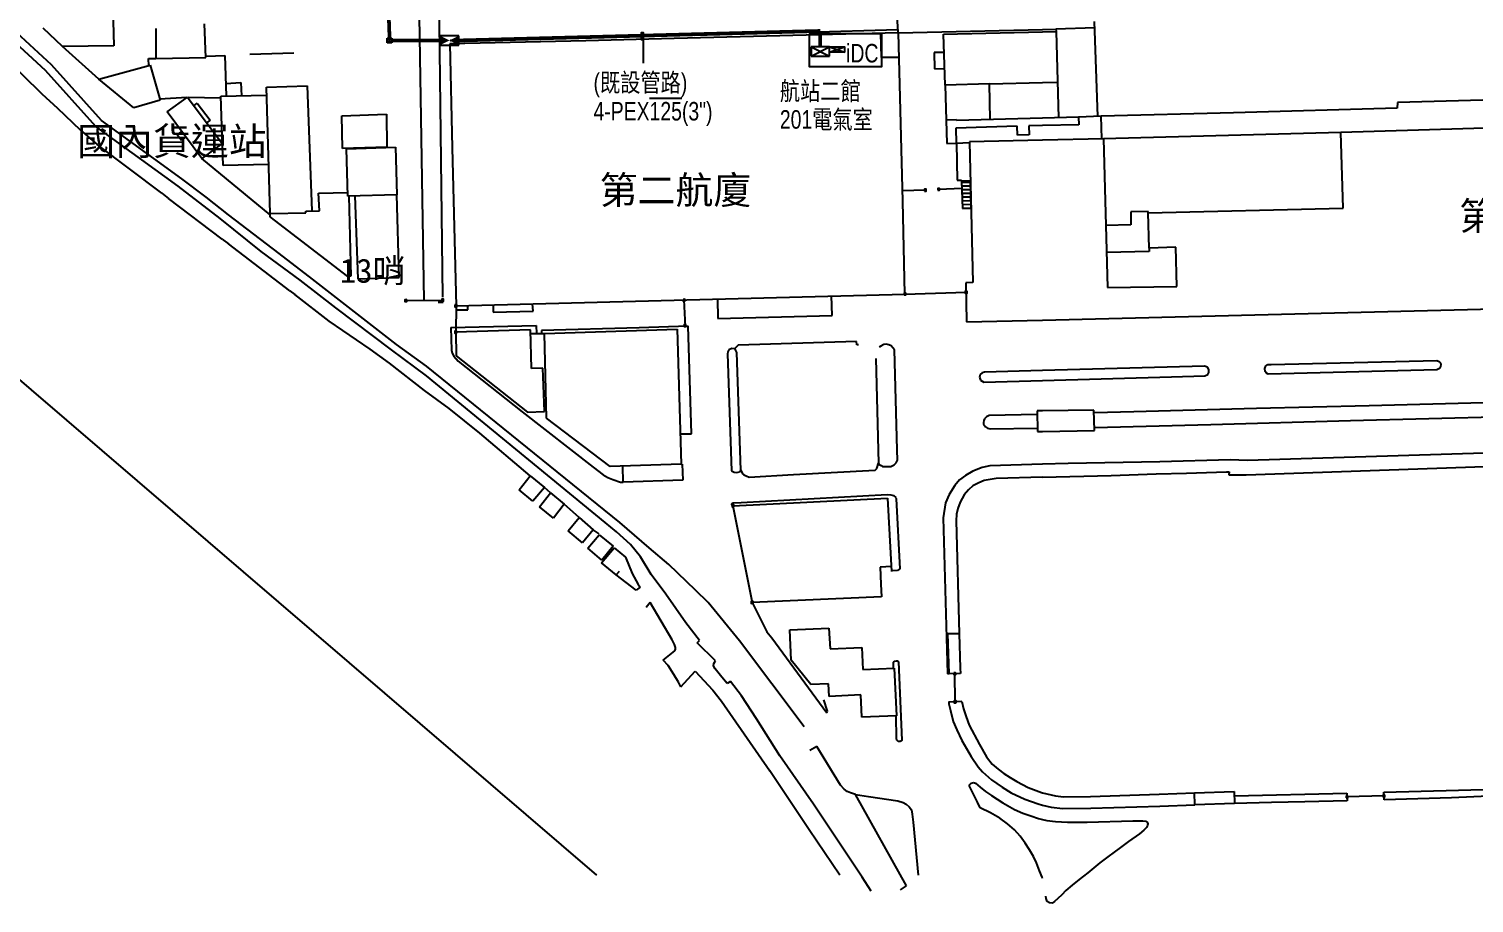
# Model space of a CAD drawing. Extents: x 71210 to 87171, y -11349 to 219.
# Drawn here: x 75820 to 79719, y -9745 to -7386 of the extents above; entities that cross this region are included whole.
import ezdxf

# ---------------------------------------------------------------- set-up
doc = ezdxf.new("R2010")
doc.units = 0
doc.linetypes.add('DASHED', pattern=[0.75, 0.5, -0.25])
doc.linetypes.add('HIDDEN', pattern=[9.525, 6.35, -3.175])
for name, color, linetype in [('建築', 7, 'Continuous'), ('文字', 6, 'Continuous'), ('既設手孔', 3, 'DASHED'), ('既設管線', 1, 'HIDDEN'), ('電氣設備', 161, 'Continuous')]:
    doc.layers.add(name, color=color, linetype=linetype)
doc.styles.add('AE', font='romans.shx', dxfattribs={"bigfont": 'chineset.shx'})
doc.styles.add('新細明體', font='')
doc.styles.add('細明體', font='')
doc.styles.get('新細明體').set_extended_font_data('新細明體')
doc.styles.get('細明體').set_extended_font_data('細明體')

# ---------------------------------------------------------------- blocks, each defined once
blk = doc.blocks.new('GN03D2D')
at = {"color": 0, "linetype": 'ByBlock'}
for p, q in [((-300, 300), (-300, 0)), ((-300, 0), (300, 300)), ((-300, 300), (300, 0)), ((300, 300), (-300, 300)), ((-300, 0), (300, 0)), ((300, 0), (300, 300))]:
    blk.add_line(p, q, dxfattribs=at)
blk.add_point((0, 150), dxfattribs=at)
at = {"color": 0, "linetype": 'ByBlock', "style": 'AE', "flags": 1}
blk.add_attdef('KENCAD', (0, 150), '', height=1, dxfattribs=at)
blk = doc.blocks.new('GN04D2D')
at = {"color": 0, "linetype": 'ByBlock'}
for p, q in [((-300, 300), (-300, 0)), ((300, 300), (-300, 300)), ((-300, 0), (300, 0)), ((300, 0), (300, 300))]:
    blk.add_line(p, q, dxfattribs=at)
blk.add_point((41, 151), dxfattribs=at)
for points in [[(-300, 0), (-300, 300), (0, 150)], [(300, 0), (300, 300), (0, 150)]]:
    blk.add_solid(points, dxfattribs=at)
at = {"color": 0, "linetype": 'ByBlock', "style": 'AE', "flags": 1}
blk.add_attdef('KENCAD', (0, 0), '', height=1, dxfattribs=at)

msp = doc.modelspace()

# ---------------------------------------------------------------- linework, layer by layer
at = {"color": 7, "linetype": 'Continuous'}
for points, elevation in [([(78236, -7824.2), (78241, -7824.2), (78241, -7819.3), (78236, -7819.3), (78236, -7824.2)], 74.2), ([(78272.2, -7822), (78277.2, -7822), (78277.2, -7817), (78272.2, -7817), (78272.2, -7822)], 74.6), ([(78181.3, -8104.5), (78186.3, -8104.5), (78186.4, -8099.6), (78181.4, -8099.5), (78181.3, -8104.5)], 72.9), ([(78351.3, -8094.4), (78346.3, -8094.5), (78346.3, -8099.5), (78351.3, -8099.4), (78351.3, -8094.4)], 171), ([(76839.3, -8117.1), (76834.3, -8117.4), (76834.6, -8122.4), (76839.6, -8122.1), (76839.3, -8117.1)], 49.5), ([(76933.9, -8121.1), (76938.9, -8121), (76938.8, -8116), (76933.8, -8116.1), (76933.9, -8121.1)], 51.7), ([(76969.5, -8131.1), (76969.6, -8136.1), (76974.5, -8136.1), (76974.5, -8131.1), (76969.5, -8131.1)], 44.2), ([(77584.9, -8116.4), (77585.1, -8121.4), (77590.1, -8121.2), (77589.9, -8116.2), (77584.9, -8116.4)], 52.8), ([(77592.8, -8184.4), (77587.8, -8184.5), (77588, -8189.5), (77593, -8189.3), (77592.8, -8184.4)], 54), ([(76974.2, -8207.4), (76974.1, -8202.4), (76969.1, -8202.5), (76969.2, -8207.5), (76974.2, -8207.4)], -12.7), ([(77716.9, -8670.7), (77717.1, -8675.7), (77722.1, -8675.5), (77721.9, -8670.5), (77716.9, -8670.7)], 70.4), ([(77774.1, -8936.3), (77773.8, -8931.3), (77768.8, -8931.6), (77769.1, -8936.6), (77774.1, -8936.3)], -12.7), ([(78315.5, -9123.8), (78315.6, -9128.8), (78320.6, -9128.8), (78320.5, -9123.8), (78315.5, -9123.8)], -12.7), ([(78321.9, -9204.8), (78321.8, -9199.8), (78316.8, -9199.9), (78316.9, -9204.9), (78321.9, -9204.8)], -12.7), ([(79374, -9461.6), (79379, -9461.5), (79378.8, -9456.5), (79373.8, -9456.6), (79374, -9461.6)], -12.7), ([(79478.8, -9453.5), (79473.8, -9453.7), (79473.9, -9458.7), (79478.9, -9458.5), (79478.8, -9453.5)], -12.7)]:
    msp.add_lwpolyline(points, dxfattribs=dict(at, elevation=elevation))
at = {"layer": '建築', "ltscale": 1000}
for p, q in [((76886.6, -8119.1, 49.5), (76871.7, -7243.7, 17.8)), ((76936.5, -8110.6, 51.7), (76926.3, -7223.1, -12.7)), ((76045.2, -7289.6, 86), (76048.9, -7432.2, 86)), ((78164.5, -7387.8, 92.3), (78161.9, -7298.1, 92.3)), ((77352.4, -9669.7, 17.1), (74627.6, -7331.6, 17.1)), ((78703.7, -7622.5, 132.2), (78695.4, -7366.4, 132.2)), ((75880.8, -7483.2, 53.3), (75787.2, -7397.5, 53.3)), ((75910.8, -7433.6, 86), (75858.8, -7384.5, 86)), ((76162.1, -7385.3, 90.5), (76162.5, -7466.1, 90.5)), ((76297.6, -7463.8, 90.5), (76293.9, -7372.7, 90.5)), ((78166, -7397.2, 190.6), (77560.8, -7412.6, 190.6)), ((77616.4, -7403.1, 69.7), (77918.7, -7395.3, 69.7)), ((77918.7, -7395.3, 69.7), (78164.5, -7387.8, 69.7)), ((78120.1, -7464, 181.2), (78118.4, -7398.4, 181.2)), ((78164.5, -7387.8, 69.7), (78164.6, -7397.2, 69.7)), ((78166, -7397.2, 87.5), (78554.6, -7387.7, 87.5)), ((78178.2, -7851.3, 190.6), (78166, -7397.2, 190.6)), ((78287.5, -7400.5, 92.4), (78554.6, -7394.4, 92.4)), ((78291.8, -7538.5, 108), (78287.5, -7400.5, 108)), ((78554.6, -7387.7, 87.5), (78590.9, -7386.8, 87.5)), ((78554.6, -7394.4, 92.4), (78591.4, -7393.6, 92.4)), ((78695.9, -7383.7, 92.6), (78590.9, -7386.8, 92.6)), ((78590.9, -7386.8, 92.6), (78591.4, -7393.6, 92.6)), ((78591.4, -7393.6, 92.4), (78597.8, -7626.1, 92.4)), ((75865.1, -7498.7, 23), (75773, -7414.4, 23)), ((75865.1, -7498.7, 23), (75773, -7414.4, 23)), ((76048.9, -7432.2, 86), (75910.8, -7433.6, 86)), ((76009, -7521.7, 66.3), (75910.8, -7433.6, 66.3)), ((77322.6, -7418.5, 190.6), (76955.6, -7427, 190.6)), ((76955.6, -7427, 190.6), (76962.3, -7707.6, 190.6)), ((77560.8, -7412.6, 190.6), (77322.6, -7418.5, 190.6)), ((75750.9, -7459.3, 30.9), (75855.3, -7561.4, 30.9)), ((75750.9, -7459.3, 30.9), (75855.3, -7561.4, 30.9)), ((76015.6, -7633.2, 53.3), (75880.8, -7483.2, 53.3)), ((76009, -7521.7, 89), (76147.5, -7484.6, 89)), ((76143.2, -7485.8, 75.2), (76142.5, -7466.1, 75.2)), ((76142.5, -7466.1, 75.2), (76162.5, -7466.1, 75.2)), ((76147.5, -7484.6, 89), (76173.9, -7578.5, 89)), ((76162.5, -7466.1, 90.5), (76297.6, -7463.8, 90.5)), ((76298, -7460.1, 70.9), (76348.4, -7458, 70.9)), ((76348.4, -7458, 70.9), (76352.5, -7567.9, 70.9)), ((76534.8, -7452.3, 56.7), (76416.1, -7455.8, 56.7)), ((78167.8, -7463.4, 181.2), (78120.1, -7464, 181.2)), ((78289.1, -7449.8, 65.6), (78262.6, -7450, 65.6)), ((78262.6, -7450, 65.6), (78263, -7494.4, 65.6)), ((76000.8, -7649.7, 23), (75865.1, -7498.7, 23)), ((76000.8, -7649.7, 23), (75865.1, -7498.7, 23)), ((76103.3, -7599.7, 89), (76009, -7521.7, 89)), ((78263, -7494.4, 65.6), (78290.4, -7493.3, 65.6)), ((75855.3, -7561.4, 30.9), (75897, -7600.5, 30.9)), ((75855.3, -7561.4, 30.9), (75897, -7600.5, 30.9)), ((76351.2, -7534.1, 60.6), (76391.6, -7531.4, 60.6)), ((76391.6, -7531.4, 60.6), (76393.6, -7566.9, 60.6)), ((76460.8, -7543.9, 106.5), (76571.2, -7540.5, 106.5)), ((76470.6, -7884.3, 106.5), (76460.8, -7543.9, 106.5)), ((76571.2, -7540.5, 106.5), (76583.3, -7877.7, 106.5)), ((78411.6, -7534.4, 108), (78291.8, -7538.5, 108)), ((78291.8, -7538.5, 108), (78294.8, -7632.5, 108)), ((78411.6, -7534.4, 108), (78554.6, -7531.4, 108)), ((78413.2, -7631.1, 108), (78411.6, -7534.4, 108)), ((78554.6, -7531.4, 108), (78595.1, -7530.5, 108)), ((75897, -7600.5, 30.9), (75958.2, -7658.6, 30.9)), ((75897, -7600.5, 30.9), (75958.2, -7658.6, 30.9)), ((76173.9, -7578.5, 89), (76103.3, -7599.7, 89)), ((76246.4, -7572, 70.9), (76173.3, -7576.2, 70.9)), ((76193, -7610.6, 114.2), (76247.8, -7571, 114.2)), ((76247.8, -7571, 114.2), (76341.3, -7696.1, 114.2)), ((76249.8, -7571.8, 70.9), (76248.4, -7571.9, 70.9)), ((76337.7, -7573.7, 70.9), (76249.8, -7571.8, 70.9)), ((76264.9, -7593.8, 82), (76274.1, -7586.9, 82)), ((76274.1, -7586.9, 82), (76309.3, -7633, 82)), ((76337.5, -7568.3, 78.2), (76461.3, -7565.3, 78.2)), ((76344.5, -7755.3, 78.2), (76337.5, -7568.3, 78.2)), ((79512.2, -7600.4, 150.5), (79070, -7613.3, 150.5)), ((79512.8, -7584.9, 150.5), (79512.2, -7600.4, 150.5)), ((80041.5, -7570.7, 150.5), (79512.8, -7584.9, 150.5)), ((76232.4, -7791, 53.3), (76015.6, -7633.2, 53.3)), ((76286.6, -7736.3, 114.2), (76193, -7610.6, 114.2)), ((76309.3, -7633, 82), (76299.3, -7639.9, 82)), ((76663.9, -7620.9, 111.2), (76784.4, -7616.8, 111.2)), ((76665.8, -7708.9, 111.2), (76663.9, -7620.9, 111.2)), ((76784.4, -7616.8, 111.2), (76785.8, -7705.6, 111.2)), ((78322.9, -7631.7, 201.4), (78294.8, -7632.5, 201.4)), ((78294.8, -7632.5, 201.4), (78297, -7696.1, 201.4)), ((78323.1, -7633.6, 201.4), (78322.9, -7631.7, 201.4)), ((78554.6, -7627.2, 201.4), (78323.1, -7633.6, 201.4)), ((78652.2, -7624.6, 201.4), (78554.6, -7627.2, 201.4)), ((78713.5, -7622.1, 201.4), (78652.2, -7624.6, 201.4)), ((78652.2, -7624.6, 201.4), (78652.9, -7645.3, 201.4)), ((79070, -7613.3, 150.5), (78713.5, -7622.1, 150.5)), ((78715.2, -7683.4, 201.4), (78713.5, -7622.1, 201.4)), ((75958.2, -7658.6, 30.9), (76004.1, -7698.7, 30.9)), ((75958.2, -7658.6, 30.9), (76004.1, -7698.7, 30.9)), ((76222.5, -7811.1, 23), (76000.8, -7649.7, 23)), ((76222.5, -7811.1, 23), (76000.8, -7649.7, 23)), ((76232, -7663, 80.4), (76220.4, -7671.7, 80.4)), ((76220.4, -7671.7, 80.4), (76231.3, -7687.1, 80.4)), ((76231.3, -7687.1, 80.4), (76243.3, -7678.2, 80.4)), ((78486.9, -7649.1, 201.4), (78320.6, -7654.6, 201.4)), ((78320.6, -7654.6, 201.4), (78321.8, -7694.6, 201.4)), ((78487.8, -7673.3, 201.4), (78486.9, -7649.1, 201.4)), ((78518.6, -7672.3, 201.4), (78487.8, -7673.3, 201.4)), ((78554.6, -7647.5, 201.4), (78517.7, -7648.4, 201.4)), ((78517.7, -7648.4, 201.4), (78518.6, -7672.3, 201.4)), ((78652.9, -7645.3, 201.4), (78554.6, -7647.5, 201.4)), ((79359.5, -7666.4, 201.4), (78719.2, -7683.3, 201.4)), ((80035.5, -7645.7, 173.3), (79359.5, -7666.4, 173.3)), ((79365.9, -7870.6, 201.4), (79359.5, -7666.4, 201.4)), ((76178.3, -7829.7, 21.4), (76004.1, -7698.7, 21.4)), ((76341.3, -7696.1, 114.2), (76286.6, -7736.3, 114.2)), ((76785.8, -7705.6, 111.2), (76665.8, -7708.9, 111.2)), ((76677.1, -7710.1, 175.5), (76809.4, -7705.5, 175.5)), ((76680.9, -7837.8, 175.5), (76677.1, -7710.1, 175.5)), ((76809.4, -7705.5, 175.5), (76813.1, -7833.9, 175.5)), ((76962.3, -7707.6, 190.6), (76972.5, -8133.4, 190.6)), ((78297, -7696.1, 201.4), (78321.8, -7694.6, 201.4)), ((78321.8, -7694.6, 201.4), (78357.9, -7693.4, 201.4)), ((78322.6, -7694.6, 88.7), (78324.5, -7795, 88.7)), ((78554.6, -7687.1, 201.4), (78357.9, -7691.6, 201.4)), ((78357.9, -7691.6, 201.4), (78367, -8071.1, 201.4)), ((78719.2, -7683.3, 201.4), (78554.6, -7687.1, 201.4)), ((78719.2, -7683.3, 201.4), (78730, -8084.7, 201.4)), ((76470.7, -7887.9, 60.8), (76286.6, -7736.3, 60.8)), ((76466.8, -7752.1, 78.2), (76344.5, -7755.3, 78.2)), ((76298.1, -7840.9, 53.3), (76232.4, -7791, 53.3)), ((78324.5, -7795, 88.7), (78336.6, -7794.7, 88.7)), ((78336.6, -7794.7, 88.7), (78338.6, -7870.8, 88.7)), ((78360.4, -7796.3, 82.7), (78336.7, -7797, 82.7)), ((78336.7, -7797, 82.7), (78338.6, -7870.8, 82.7)), ((78362.2, -7870.4, 82.7), (78360.4, -7796.3, 82.7)), ((76178.3, -7829.7, 21.4), (76196.8, -7843.9, 21.4)), ((76336.3, -7897.9, 23), (76222.5, -7811.1, 23)), ((76336.3, -7897.9, 23), (76222.5, -7811.1, 23)), ((76601.6, -7829.6, 130.1), (76680.6, -7827.8, 130.1)), ((76604.2, -7877.4, 130.1), (76601.6, -7829.6, 130.1)), ((76813.1, -7833.9, 175.5), (76680.9, -7837.8, 175.5)), ((76699.6, -7837.3, 115.1), (76707.8, -8060.5, 115.1)), ((76819.3, -8057.2, 115.1), (76813.1, -7833.9, 115.1)), ((78238.5, -7821.7, 74.2), (78177.4, -7823.7, 74.2)), ((78337.2, -7817.1, 74.6), (78274.7, -7819.5, 74.6)), ((78336.8, -7800, -12.7), (78360.5, -7799.6, -12.7)), ((78337, -7810, -12.7), (78360.7, -7809.6, -12.7)), ((78337.3, -7820, -12.7), (78360.9, -7819.6, -12.7)), ((78337.5, -7830, -12.7), (78361.2, -7829.6, -12.7)), ((76341.8, -7953.5, 21), (76196.8, -7843.9, 21)), ((76358.8, -7888.2, 53.3), (76298.1, -7840.9, 53.3)), ((76683, -7837.7, 130.1), (76688.8, -8053.3, 130.1)), ((78183.8, -8102, 190.6), (78178.2, -7851.3, 190.6)), ((78337.8, -7840, -12.7), (78361.4, -7839.6, -12.7)), ((78338.1, -7850, -12.7), (78361.7, -7849.6, -12.7)), ((78338.3, -7860, -12.7), (78361.9, -7859.6, -12.7)), ((78338.6, -7870, -12.7), (78362.1, -7869.6, -12.7)), ((78338.6, -7870.8, 82.7), (78362.2, -7870.4, 82.7)), ((78338.6, -7870.8, 88.7), (78362.2, -7870.4, 88.7)), ((78840.3, -7882.5, 201.4), (79365.9, -7870.6, 201.4)), ((76446.6, -7986.8, 23), (76336.3, -7897.9, 23)), ((76446.6, -7986.8, 23), (76336.3, -7897.9, 23)), ((76495.2, -7992.6, 53.3), (76358.8, -7888.2, 53.3)), ((76470.6, -7884.3, 130.1), (76567.4, -7882.6, 130.1)), ((76470.8, -7893.6, 130.1), (76470.6, -7884.3, 130.1)), ((76680.6, -8055, 130.1), (76470.8, -7893.6, 130.1)), ((76567.4, -7882.6, 130.1), (76567.6, -7877.9, 130.1)), ((76567.6, -7877.9, 130.1), (76604.2, -7877.4, 130.1)), ((78793.2, -7915.5, 221.7), (78725.5, -7916.8, 221.7)), ((78840.2, -7879.1, 221.7), (78792.8, -7880.1, 221.7)), ((78792.8, -7880.1, 221.7), (78793.2, -7915.5, 221.7)), ((78840.3, -7882.5, 221.7), (78840.2, -7879.1, 221.7)), ((78842.2, -7978, 201.4), (78840.3, -7882.5, 201.4)), ((76341.8, -7953.5, 21), (76358.9, -7966.2, 21)), ((76524.3, -8093.1, 21), (76358.9, -7966.2, 21)), ((76524.3, -8093.1, 21), (76358.9, -7966.2, 21)), ((76552, -8064.1, 23), (76446.6, -7986.8, 23)), ((76552, -8064.1, 23), (76446.6, -7986.8, 23)), ((76585.5, -8062, 53.3), (76495.2, -7992.6, 53.3)), ((78842.5, -7987.3, 224), (78727.5, -7990.2, 224)), ((78914.4, -7975, 201.4), (78842.2, -7978, 201.4)), ((78842.2, -7978, 224), (78842.5, -7987.3, 224)), ((78917.6, -8081.6, 201.4), (78914.4, -7975, 201.4)), ((76647.8, -8139.5, 23), (76552, -8064.1, 23)), ((76647.8, -8139.5, 23), (76552, -8064.1, 23)), ((76811.7, -8238.5, 53.3), (76585.5, -8062, 53.3)), ((76688.8, -8053.3, 130.1), (76680.6, -8055, 130.1)), ((76707.8, -8060.5, 115.1), (76819.3, -8057.2, 115.1)), ((78367, -8071.1, 201.4), (78348.3, -8071.5, 201.4)), ((78348.3, -8071.5, 201.4), (78350.2, -8177.3, 201.4)), ((76524.3, -8093.1, 21), (76537.8, -8103.3, 21)), ((76630.3, -8174.8, 21), (76537.8, -8103.3, 21)), ((76972.5, -8133.4, 190.6), (78183.8, -8102, 190.6)), ((77987.3, -8159.4, 102.3), (77985.8, -8107.1, 102.3)), ((78183.8, -8102, 190.6), (78348.8, -8097, 190.6)), ((78730, -8084.7, 201.4), (78917.6, -8081.6, 201.4)), ((76798.2, -8252.3, 23), (76647.8, -8139.5, 23)), ((76798.2, -8252.3, 23), (76647.8, -8139.5, 23)), ((76835.8, -8119.7, 49.5), (76937.4, -8118.5, 49.5)), ((76937.6, -8124.4, 61.8), (76924.1, -8124.8, 61.8)), ((76972.5, -8133.4, 190.6), (76971.7, -8204.9, 190.6)), ((76972.5, -8133.4, 79.2), (76972.8, -8144.7, 79.2)), ((76972.8, -8144.7, 79.2), (77004, -8144.1, 79.2)), ((77004, -8144.1, 79.2), (77003.9, -8132.6, 79.2)), ((77072.4, -8130.8, 98.6), (77072.5, -8150.8, 98.6)), ((77072.5, -8150.8, 98.6), (77180.3, -8148.3, 98.6)), ((77180.3, -8148.3, 98.6), (77179.2, -8128, 98.6)), ((77587.5, -8117.5, 52.8), (77590.5, -8189.1, 52.8)), ((77677.8, -8115.1, 102.3), (77678.8, -8167.6, 102.3)), ((78554.6, -8172.2, 201.4), (80012.7, -8136, 201.4)), ((76741, -8251.1, 18.2), (76630.3, -8174.8, 18.2)), ((76741, -8251.1, 18.2), (76630.3, -8174.8, 18.2)), ((76958.2, -8192.3, 35.9), (77189.1, -8187, 35.9)), ((77189.1, -8187, 35.9), (77189.4, -8208.4, 35.9)), ((77678.8, -8167.6, 102.3), (77987.3, -8159.4, 102.3)), ((78350.2, -8177.3, 201.4), (78554.6, -8172.2, 201.4)), ((76958.2, -8192.3, 35.9), (76960.4, -8253.8, 35.9)), ((77173.4, -8198.7, 167.8), (76971.7, -8204.9, 167.8)), ((76971.7, -8204.9, 167.8), (76973.1, -8268.6, 167.8)), ((77176.3, -8302.8, 167.8), (77173.4, -8198.7, 167.8)), ((77173.7, -8208.7, 90.7), (77211.1, -8208, 90.7)), ((77466.6, -8192.8, 91.3), (77203.4, -8200.3, 91.3)), ((77203.4, -8200.3, 91.3), (77203.4, -8208.1, 91.3)), ((77211.1, -8208, 141.2), (77568.9, -8196.9, 141.2)), ((77216.6, -8436.5, 141.2), (77211.1, -8208, 141.2)), ((77598.5, -8188.9, 91.3), (77466.6, -8192.8, 91.3)), ((77568.9, -8196.9, 141.2), (77579.7, -8561.4, 141.2)), ((77607.8, -8479.2, 91.3), (77598.5, -8188.9, 91.3)), ((76792.5, -8288.8, 18.2), (76741, -8251.1, 18.2)), ((76792.5, -8288.8, 18.2), (76741, -8251.1, 18.2)), ((76892.7, -8322.7, 23), (76798.2, -8252.3, 23)), ((76892.7, -8322.7, 23), (76798.2, -8252.3, 23)), ((76892.6, -8297, 53.3), (76811.7, -8238.5, 53.3)), ((76960.4, -8253.8, 35.9), (76961.7, -8261.4, 35.9)), ((76961.7, -8261.4, 35.9), (76966.3, -8269.6, 35.9)), ((77705.8, -8257.7, 40.1), (77705.2, -8262.9, 40.1)), ((77705.2, -8262.9, 40.1), (77716.1, -8578.7, 40.1)), ((77708.9, -8252.8, 40.1), (77705.8, -8257.7, 40.1)), ((77716.9, -8248.6, 40.1), (77708.9, -8252.8, 40.1)), ((77723.8, -8250.2, 40.1), (77716.9, -8248.6, 40.1)), ((77733.3, -8239.6, 40.1), (77723.8, -8250.2, 40.1)), ((77727.7, -8254.2, 40), (77723.8, -8250.2, 40)), ((77729.8, -8259.7, 40), (77727.7, -8254.2, 40)), ((77741, -8577, 40), (77729.8, -8259.7, 40)), ((78053.3, -8230.4, 40.1), (77733.3, -8239.6, 40.1)), ((78053.7, -8239.1, 40.1), (78053.3, -8230.4, 40.1)), ((78058.7, -8239.3, 40.1), (78053.7, -8239.1, 40.1)), ((78118.6, -8242.2, 40.1), (78113.8, -8245.2, 40.1)), ((78126.8, -8238.2, 40.1), (78118.6, -8242.2, 40.1)), ((78133.2, -8237.6, 40.1), (78126.8, -8238.2, 40.1)), ((78140.5, -8238.7, 40.1), (78133.2, -8237.6, 40.1)), ((78146.4, -8241.9, 40.1), (78140.5, -8238.7, 40.1)), ((78151.2, -8247, 40.1), (78146.4, -8241.9, 40.1)), ((78155.3, -8252.5, 40.1), (78151.2, -8247, 40.1)), ((78162.9, -8522, 40.1), (78155.3, -8252.5, 40.1)), ((76887.2, -8361.8, 18.2), (76792.5, -8288.8, 18.2)), ((76887.2, -8361.8, 18.2), (76792.5, -8288.8, 18.2)), ((77414.1, -8718.4, 51), (76892.6, -8297, 51)), ((76966.3, -8269.6, 35.9), (76977.9, -8283, 35.9)), ((76973.1, -8268.6, 167.8), (77165.6, -8420.6, 167.8)), ((76977.9, -8283, 35.9), (77151.1, -8419.5, 35.9)), ((77206.7, -8302.3, 167.8), (77176.3, -8302.8, 167.8)), ((77211.1, -8418.7, 167.8), (77206.7, -8302.3, 167.8)), ((78105.4, -8275.7, 41.5), (78112.5, -8558.6, 41.5)), ((78991.9, -8296.7, 40.9), (78554.6, -8308.2, 40.9)), ((79000.2, -8299.5, 40.9), (78991.9, -8296.7, 40.9)), ((79003.5, -8305.9, 40.9), (79000.2, -8299.5, 40.9)), ((79154.5, -8302.9, 43.7), (79157.4, -8296, 43.7)), ((79155.4, -8310.6, 43.7), (79154.5, -8302.9, 43.7)), ((79157.4, -8296, 43.7), (79162.4, -8292.2, 43.7)), ((79162.4, -8292.2, 43.7), (79172.1, -8291.8, 43.7)), ((79172.1, -8291.8, 43.7), (79618.8, -8281, 43.7)), ((79618.8, -8281, 43.7), (79625.4, -8283.9, 43.7)), ((79626.3, -8302.5, 43.7), (79619, -8306.8, 43.7)), ((79625.4, -8283.9, 43.7), (79628.7, -8287.4, 43.7)), ((79629, -8297.8, 43.7), (79626.3, -8302.5, 43.7)), ((79628.7, -8287.4, 43.7), (79629.8, -8292.2, 43.7)), ((79629.8, -8292.2, 43.7), (79629, -8297.8, 43.7)), ((77374.4, -8718.4, 23), (76892.7, -8322.7, 23)), ((77374.4, -8718.4, 23), (76892.7, -8322.7, 23)), ((78387, -8319, 40.9), (78385, -8326.4, 40.9)), ((78385, -8326.4, 40.9), (78387.6, -8334.2, 40.9)), ((78391.9, -8314.5, 40.9), (78387, -8319, 40.9)), ((78387.6, -8334.2, 40.9), (78396.6, -8339.4, 40.9)), ((78398.7, -8312.3, 40.9), (78391.9, -8314.5, 40.9)), ((78396.6, -8339.4, 40.9), (78554.6, -8334.9, 40.9)), ((78554.6, -8308.2, 40.9), (78398.7, -8312.3, 40.9)), ((78554.6, -8334.9, 40.9), (78902.9, -8325, 40.9)), ((78902.9, -8325, 40.9), (78992.7, -8322.8, 40.9)), ((78992.7, -8322.8, 40.9), (79000.9, -8318.8, 40.9)), ((79000.9, -8318.8, 40.9), (79003.4, -8313.4, 40.9)), ((79003.4, -8313.4, 40.9), (79003.5, -8305.9, 40.9)), ((79159.1, -8315.6, 43.7), (79155.4, -8310.6, 43.7)), ((79163.5, -8317.8, 43.7), (79159.1, -8315.6, 43.7)), ((79619, -8306.8, 43.7), (79163.5, -8317.8, 43.7)), ((76953.6, -8411.1, 18.2), (76887.2, -8361.8, 18.2)), ((76953.6, -8411.1, 18.2), (76887.2, -8361.8, 18.2)), ((77036.6, -8477.6, 18.2), (76953.6, -8411.1, 18.2)), ((77036.6, -8477.6, 18.2), (76953.6, -8411.1, 18.2)), ((77151.1, -8419.5, 35.9), (77342.8, -8569.5, 35.9)), ((77165.6, -8420.6, 167.8), (77211.1, -8418.7, 167.8)), ((78554.6, -8417.2, 77.2), (78540.2, -8417.5, 77.2)), ((78540.2, -8417.5, 77.2), (78540.9, -8473.2, 77.2)), ((78693.7, -8414.9, 77.2), (78554.6, -8417.2, 77.2)), ((78694.9, -8470, 77.2), (78693.7, -8414.9, 77.2)), ((78801.1, -8419.5, 40.8), (78693.9, -8422.7, 40.8)), ((79132.1, -8410.9, 40.8), (78801.1, -8419.5, 40.8)), ((79436.2, -8403.9, 40.8), (79132.1, -8410.9, 40.8)), ((79744.4, -8395.9, 40.8), (79436.2, -8403.9, 40.8)), ((77388.4, -8567.1, 141.2), (77216.6, -8436.5, 141.2)), ((78396.3, -8443.5, 41.9), (78395.7, -8448.9, 41.9)), ((78395.7, -8448.9, 41.9), (78395.8, -8453.3, 41.9)), ((78395.8, -8453.3, 41.9), (78401.4, -8460.6, 41.9)), ((78398.6, -8438.5, 41.9), (78396.3, -8443.5, 41.9)), ((78404.1, -8433.4, 41.9), (78398.6, -8438.5, 41.9)), ((78401.4, -8460.6, 41.9), (78406.5, -8464.2, 41.9)), ((78410.8, -8429.8, 41.9), (78404.1, -8433.4, 41.9)), ((78540.3, -8426.6, 41.9), (78410.8, -8429.8, 41.9)), ((78694.8, -8462.5, 42.6), (79008.9, -8453.6, 42.6)), ((79008.9, -8453.6, 42.6), (79386, -8443.3, 42.6)), ((79386, -8443.3, 42.6), (80102, -8425, 42.6)), ((77172.8, -8592.8, 18.2), (77036.6, -8477.6, 18.2)), ((77172.8, -8592.8, 18.2), (77036.6, -8477.6, 18.2)), ((77577.3, -8479.5, 91.3), (77607.8, -8479.2, 91.3)), ((78406.5, -8464.2, 41.9), (78413.9, -8465.6, 41.9)), ((78413.9, -8465.6, 41.9), (78540.7, -8464, 41.9)), ((78540.9, -8473.2, 77.2), (78554.6, -8472.9, 77.2)), ((78554.6, -8472.9, 77.2), (78694.9, -8470, 77.2)), ((78163.4, -8550.4, 40.1), (78162.9, -8522, 40.1)), ((79746.5, -8531.7, 41.6), (79107.6, -8551, 41.6)), ((77342.8, -8569.5, 35.9), (77369.5, -8589.5, 35.9)), ((77579.7, -8561.4, 141.2), (77388.4, -8567.1, 141.2)), ((77423.7, -8609.8, 94.7), (77422.6, -8566.1, 94.7)), ((77579.7, -8561.4, 94.7), (77582.3, -8561.2, 94.7)), ((77582.3, -8561.2, 94.7), (77584.1, -8604.3, 94.7)), ((77737.7, -8581.6, 40.1), (77741, -8577, 40.1)), ((77741, -8577, 40.1), (77745.1, -8587, 40.1)), ((77883.2, -8589.1, 40.1), (78103.1, -8577.4, 40.1)), ((78103.1, -8577.4, 40.1), (78107.6, -8573, 40.1)), ((78107.6, -8573, 40.1), (78112.5, -8558.6, 40.1)), ((78112.5, -8558.6, 40.1), (78114.1, -8561.9, 40.1)), ((78114.1, -8561.9, 40.1), (78119.1, -8564.7, 40.1)), ((78119.1, -8564.7, 40.1), (78123.4, -8567.4, 40.1)), ((78123.4, -8567.4, 40.1), (78146, -8567, 40.1)), ((78146, -8567, 40.1), (78154.4, -8562.5, 40.1)), ((78154.4, -8562.5, 40.1), (78160.1, -8557.3, 40.1)), ((78160.1, -8557.3, 40.1), (78163.4, -8550.4, 40.1)), ((78392.4, -8569.7, 51.7), (78366.9, -8579.8, 51.7)), ((78412.7, -8565.6, 51.7), (78392.4, -8569.7, 51.7)), ((78554.6, -8561.3, 51.7), (78412.7, -8565.6, 51.7)), ((78624.2, -8559.2, 41.6), (78554.6, -8561.3, 41.6)), ((78871.6, -8555, 41.6), (78624.2, -8559.2, 41.6)), ((79061.3, -8549.4, 41.6), (78871.6, -8555, 41.6)), ((79107.6, -8551, 41.6), (79061.3, -8549.4, 41.6)), ((79104.3, -8589.8, 41.6), (79747.4, -8567.3, 41.6)), ((77142.4, -8630.2, 38.2), (77172.8, -8592.8, 38.2)), ((77142.4, -8630.2, 38.2), (77172.8, -8592.8, 38.2)), ((77172.8, -8592.8, 38.2), (77211.1, -8624.1, 38.2)), ((77172.8, -8592.8, 38.2), (77211.1, -8624.1, 38.2)), ((77369.5, -8589.5, 35.9), (77382.4, -8596.9, 35.9)), ((77382.4, -8596.9, 35.9), (77395.4, -8602.8, 35.9)), ((77395.4, -8602.8, 35.9), (77416.1, -8609.4, 35.9)), ((77416.1, -8609.4, 35.9), (77423.7, -8609.8, 35.9)), ((77584.1, -8604.3, 94.7), (77423.7, -8609.8, 94.7)), ((77716.1, -8578.7, 40.1), (77723.1, -8582.8, 40.1)), ((77723.1, -8582.8, 40.1), (77730, -8583.5, 40.1)), ((77730, -8583.5, 40.1), (77737.7, -8581.6, 40.1)), ((77745.1, -8587, 40.1), (77748.7, -8590.2, 40.1)), ((77748.7, -8590.2, 40.1), (77754.9, -8592.9, 40.1)), ((77754.9, -8592.9, 40.1), (77763.6, -8595.7, 40.1)), ((77763.6, -8595.7, 40.1), (77883.2, -8589.1, 40.1)), ((78331.1, -8603.7, 51.7), (78318.5, -8618.2, 51.7)), ((78347.5, -8591.4, 51.7), (78331.1, -8603.7, 51.7)), ((78366.9, -8579.8, 51.7), (78347.5, -8591.4, 51.7)), ((78382.6, -8611, 51.7), (78367.3, -8619.8, 51.7)), ((78397.6, -8605.2, 51.7), (78382.6, -8611, 51.7)), ((78429.5, -8599.4, 51.7), (78397.6, -8605.2, 51.7)), ((78554.6, -8596.4, 51.7), (78429.5, -8599.4, 51.7)), ((78554.6, -8596.4, 41.6), (78739.9, -8591.8, 41.6)), ((78739.9, -8591.8, 41.6), (78861.7, -8587.3, 41.6)), ((78861.7, -8587.3, 41.6), (78943, -8584.9, 41.6)), ((78943, -8584.9, 41.6), (79051.6, -8581.7, 41.6)), ((79051.6, -8581.7, 41.6), (79058.6, -8581.5, 41.6)), ((79058.6, -8581.5, 41.6), (79057.9, -8590, 41.6)), ((79057.9, -8590, 41.6), (79104.3, -8589.8, 41.6)), ((77180.1, -8661.2, 38.2), (77142.4, -8630.2, 38.2)), ((77180.1, -8661.2, 38.2), (77142.4, -8630.2, 38.2)), ((77211.1, -8624.1, 38.2), (77180.1, -8661.2, 38.2)), ((77211.1, -8624.1, 38.2), (77180.1, -8661.2, 38.2)), ((77197.6, -8675.8, 36), (77227.6, -8638.1, 36)), ((77197.6, -8675.8, 36), (77227.6, -8638.1, 36)), ((77227.6, -8638.1, 18.2), (77211.1, -8624.1, 18.2)), ((77227.6, -8638.1, 36), (77264.1, -8668.9, 36)), ((77227.6, -8638.1, 36), (77264.1, -8668.9, 36)), ((77719.5, -8673.1, 64.3), (78136.2, -8652.4, 64.3)), ((77741.4, -8664.1, 64.3), (78136.1, -8642.8, 64.3)), ((78136.1, -8642.8, 40.9), (78145.5, -8643.4, 40.9)), ((78136.2, -8652.4, 64.3), (78147.8, -8850.8, 64.3)), ((78145.5, -8643.4, 40.9), (78152.5, -8645.8, 40.9)), ((78152.5, -8645.8, 40.9), (78158.7, -8650.8, 40.9)), ((78158.7, -8650.8, 40.9), (78160.4, -8654.2, 40.9)), ((78160.4, -8654.2, 40.9), (78170, -8843, 40.9)), ((78302.8, -8642.9, 51.7), (78293.1, -8665.2, 51.7)), ((78318.5, -8618.2, 51.7), (78302.8, -8642.9, 51.7)), ((78343.4, -8644.2, 51.7), (78332.3, -8663.3, 51.7)), ((78355.3, -8630, 51.7), (78343.4, -8644.2, 51.7)), ((78367.3, -8619.8, 51.7), (78355.3, -8630, 51.7)), ((77235.1, -8706.3, 36), (77197.6, -8675.8, 36)), ((77235.1, -8706.3, 36), (77197.6, -8675.8, 36)), ((77264.1, -8668.9, 36), (77235.1, -8706.3, 36)), ((77264.1, -8668.9, 36), (77235.1, -8706.3, 36)), ((77304.8, -8705, 18.2), (77264.1, -8668.9, 18.2)), ((77716.6, -8667.6, 64.3), (77720.1, -8665.4, 64.3)), ((77716.7, -8670.8, 64.3), (77716.6, -8667.6, 64.3)), ((77719.5, -8673.1, 64.3), (77716.7, -8670.8, 64.3)), ((77719.5, -8673.1, 64.3), (77771.4, -8933.9, 64.3)), ((77720.1, -8665.4, 64.3), (77741.4, -8664.1, 64.3)), ((78293.1, -8665.2, 51.7), (78286.8, -8706.1, 51.7)), ((78326.2, -8680.7, 51.7), (78323.1, -8696, 51.7)), ((78332.3, -8663.3, 51.7), (78326.2, -8680.7, 51.7)), ((77275.2, -8740.8, 36.1), (77304.8, -8705, 36.1)), ((77275.2, -8740.8, 36.1), (77304.8, -8705, 36.1)), ((77304.8, -8705, 36.1), (77342.5, -8738, 36.1)), ((77304.8, -8705, 36.1), (77342.5, -8738, 36.1)), ((77405.1, -8743.8, 23), (77374.4, -8718.4, 23)), ((77405.1, -8743.8, 23), (77374.4, -8718.4, 23)), ((77494, -8786.4, 53.7), (77414.1, -8718.4, 53.7)), ((78286.8, -8706.1, 51.7), (78298.9, -9126.8, 51.7)), ((78323.1, -8696, 51.7), (78322.2, -8713.5, 51.7)), ((78322.2, -8713.5, 51.7), (78330.4, -9018.3, 51.7)), ((77313.7, -8773.5, 36.1), (77275.2, -8740.8, 36.1)), ((77313.7, -8773.5, 36.1), (77275.2, -8740.8, 36.1)), ((77342.5, -8738, 36.1), (77313.7, -8773.5, 36.1)), ((77342.5, -8738, 36.1), (77313.7, -8773.5, 36.1)), ((77328.1, -8787.9, 39.4), (77358.9, -8751.4, 39.4)), ((77328.1, -8787.9, 39.4), (77358.9, -8751.4, 39.4)), ((77358.7, -8749.1, 18.2), (77342.5, -8738, 18.2)), ((77358.7, -8749.1, 18.2), (77342.5, -8738, 18.2)), ((77358.9, -8751.4, 39.4), (77396.5, -8782.2, 39.4)), ((77358.9, -8751.4, 39.4), (77396.5, -8782.2, 39.4)), ((77443.5, -8778.2, 23), (77405.1, -8743.8, 23)), ((77443.5, -8778.2, 23), (77405.1, -8743.8, 23)), ((77366.2, -8820, 39.4), (77328.1, -8787.9, 39.4)), ((77366.2, -8820, 39.4), (77328.1, -8787.9, 39.4)), ((77364.7, -8827.1, 30.6), (77399.3, -8786.8, 30.6)), ((77364.7, -8827.1, 30.6), (77399.3, -8786.8, 30.6)), ((77396.5, -8782.2, 39.4), (77366.2, -8820, 39.4)), ((77396.5, -8782.2, 39.4), (77366.2, -8820, 39.4)), ((77399.3, -8786.8, 30.6), (77429.6, -8811.6, 30.6)), ((77399.3, -8786.8, 30.6), (77429.6, -8811.6, 30.6)), ((77429.6, -8811.6, 18.3), (77447.8, -8855.9, 18.3)), ((77429.6, -8811.6, 18.3), (77447.8, -8855.9, 18.3)), ((77470.5, -8811.2, 23), (77443.5, -8778.2, 23)), ((77470.5, -8811.2, 23), (77443.5, -8778.2, 23)), ((77498.8, -8858.5, 23), (77470.5, -8811.2, 23)), ((77498.8, -8858.5, 23), (77470.5, -8811.2, 23)), ((77546.6, -8831.4, 53.7), (77494, -8786.4, 53.7)), ((77404.9, -8859.6, 30.6), (77364.7, -8827.1, 30.6)), ((77404.9, -8859.6, 30.6), (77364.7, -8827.1, 30.6)), ((77412.4, -8850.9, 30.6), (77404.9, -8859.6, 30.6)), ((77412.4, -8850.9, 30.6), (77404.9, -8859.6, 30.6)), ((77618.8, -8901, 53.7), (77546.6, -8831.4, 53.7)), ((78147, -8837.3, 70.7), (78116.5, -8838.9, 70.7)), ((78116.5, -8838.9, 70.7), (78118.5, -8884.4, 70.7)), ((78163.9, -8847.8, 40.9), (78147.7, -8849.1, 40.9)), ((78170, -8843, 40.9), (78163.9, -8847.8, 40.9)), ((77458.9, -8901.3, 18.3), (77404.9, -8859.6, 18.3)), ((77458.9, -8901.3, 18.3), (77404.9, -8859.6, 18.3)), ((77447.8, -8855.9, 18.3), (77463.8, -8885.3, 18.3)), ((77447.8, -8855.9, 18.3), (77463.8, -8885.3, 18.3)), ((77463.8, -8885.3, 18.3), (77469.7, -8892.9, 18.3)), ((77463.8, -8885.3, 18.3), (77469.7, -8892.9, 18.3)), ((77538.4, -8911.6, 23), (77498.8, -8858.5, 23)), ((77538.4, -8911.6, 23), (77498.8, -8858.5, 23)), ((78118.5, -8884.4, 70.7), (78120, -8918.8, 70.7)), ((77469.7, -8892.9, 18.3), (77458.9, -8901.3, 18.3)), ((77469.7, -8892.9, 18.3), (77458.9, -8901.3, 18.3)), ((77592.9, -8989.3, 23), (77538.4, -8911.6, 23)), ((77592.9, -8989.3, 23), (77538.4, -8911.6, 23)), ((77652.6, -8934.2, 53.7), (77618.8, -8901, 53.7)), ((78120, -8918.8, 70.7), (77771.4, -8933.9, 70.7)), ((77496.5, -8933.9, 15.3), (77485.6, -8947.7, 15.3)), ((77496.5, -8933.9, 15.3), (77485.6, -8947.7, 15.3)), ((77556, -9034.8, 15.3), (77496.5, -8933.9, 15.3)), ((77556, -9034.8, 15.3), (77496.5, -8933.9, 15.3)), ((77737.4, -9037.8, 53.7), (77652.6, -8934.2, 53.7)), ((77771.4, -8933.9, 64.3), (77799.2, -8990, 64.3)), ((77629.2, -9036.7, 23), (77592.9, -8989.3, 23)), ((77629.2, -9036.7, 23), (77592.9, -8989.3, 23)), ((77799.2, -8990, 37.2), (77811.3, -9013.2, 37.2)), ((77872.7, -9008.4, 92.4), (77978.7, -9003.9, 92.4)), ((77978.7, -9003.9, 92.4), (77981.5, -9059.1, 92.4)), ((77562.2, -9047.7, 15.3), (77556, -9034.8, 15.3)), ((77562.2, -9047.7, 15.3), (77556, -9034.8, 15.3)), ((77622.9, -9042.8, 23), (77629.2, -9036.7, 23)), ((77622.9, -9042.8, 23), (77629.2, -9036.7, 23)), ((77672.9, -9092, 23), (77622.9, -9042.8, 23)), ((77672.9, -9092, 23), (77622.9, -9042.8, 23)), ((77911.5, -9269.4, 53.7), (77737.4, -9037.8, 53.7)), ((77811.3, -9013.2, 37.2), (77824.1, -9029.8, 37.2)), ((77824.1, -9029.8, 37.2), (77973.1, -9231.9, 37.2)), ((77877, -9089.7, 92.4), (77872.7, -9008.4, 92.4)), ((78302.7, -9126.7, 79), (78299.1, -9017.7, 79)), ((78299.1, -9017.7, 79), (78330.4, -9018.3, 79)), ((78330.4, -9018.3, 79), (78332.7, -9111.3, 79)), ((77531.2, -9089.5, 15.3), (77562.9, -9064.8, 15.3)), ((77531.2, -9089.5, 15.3), (77562.9, -9064.8, 15.3)), ((77564.5, -9055.8, 15.3), (77562.2, -9047.7, 15.3)), ((77564.5, -9055.8, 15.3), (77562.2, -9047.7, 15.3)), ((77562.9, -9064.8, 15.3), (77564.4, -9060.5, 15.3)), ((77562.9, -9064.8, 15.3), (77564.4, -9060.5, 15.3)), ((77564.4, -9060.5, 15.3), (77564.5, -9055.8, 15.3)), ((77564.4, -9060.5, 15.3), (77564.5, -9055.8, 15.3)), ((77981.5, -9059.1, 92.4), (78067, -9055.3, 92.4)), ((78067, -9055.3, 92.4), (78069.7, -9115, 92.4)), ((77544.5, -9104.4, 15.3), (77531.2, -9089.5, 15.3)), ((77544.5, -9104.4, 15.3), (77531.2, -9089.5, 15.3)), ((77560.1, -9128.6, 15.3), (77544.5, -9104.4, 15.3)), ((77560.1, -9128.6, 15.3), (77544.5, -9104.4, 15.3)), ((77578.6, -9161.5, 11.7), (77617.3, -9119.5, 11.7)), ((77578.6, -9161.5, 11.7), (77617.3, -9119.5, 11.7)), ((77617.3, -9119.5, 11.7), (77665.6, -9171.3, 11.7)), ((77617.3, -9119.5, 11.7), (77665.6, -9171.3, 11.7)), ((77667.4, -9105.4, 23), (77667.8, -9098.6, 23)), ((77667.4, -9105.4, 23), (77667.8, -9098.6, 23)), ((77671.2, -9113.4, 23), (77667.4, -9105.4, 23)), ((77671.2, -9113.4, 23), (77667.4, -9105.4, 23)), ((77667.8, -9098.6, 23), (77672.9, -9092, 23)), ((77667.8, -9098.6, 23), (77672.9, -9092, 23)), ((77690, -9136.2, 23), (77671.2, -9113.4, 23)), ((77690, -9136.2, 23), (77671.2, -9113.4, 23)), ((77929.5, -9155.5, 92.4), (77877, -9089.7, 92.4)), ((78069.7, -9115, 92.4), (78154.9, -9111.1, 92.4)), ((78152.6, -9095.5, 55.6), (78154.7, -9092.5, 55.6)), ((78153, -9111.2, 55.6), (78152.6, -9095.5, 55.6)), ((78154.7, -9092.5, 55.6), (78159.6, -9091.3, 55.6)), ((78154.9, -9111.1, 92.4), (78160.7, -9239.9, 92.4)), ((78159.6, -9091.3, 55.6), (78164.2, -9091.7, 55.6)), ((78164.2, -9091.7, 55.6), (78166.5, -9094.6, 55.6)), ((78166.5, -9094.6, 55.6), (78175.2, -9305.4, 55.6)), ((78332.7, -9111.3, 79), (78333.4, -9125.9, 79)), ((77572.8, -9149.4, 15.3), (77560.1, -9128.6, 15.3)), ((77572.8, -9149.4, 15.3), (77560.1, -9128.6, 15.3)), ((77578.6, -9161.5, 15.3), (77572.8, -9149.4, 15.3)), ((77578.6, -9161.5, 15.3), (77572.8, -9149.4, 15.3)), ((77704.3, -9153.3, 23), (77690, -9136.2, 23)), ((77704.3, -9153.3, 23), (77690, -9136.2, 23)), ((77713.1, -9147.8, 23), (77704.3, -9153.3, 23)), ((77713.1, -9147.8, 23), (77704.3, -9153.3, 23)), ((77742.4, -9186.5, 23), (77713.1, -9147.8, 23)), ((77742.4, -9186.5, 23), (77713.1, -9147.8, 23)), ((77977, -9153.6, 92.4), (77929.5, -9155.5, 92.4)), ((77978.8, -9188, 92.4), (77977, -9153.6, 92.4)), ((78302.7, -9126.7, 79), (78298.9, -9126.8, 79)), ((78333.4, -9125.9, 79), (78302.7, -9126.7, 79)), ((78319.4, -9202.4, 51.7), (78318, -9126.3, 51.7)), ((77665.6, -9171.3, 11.7), (77688.3, -9200.2, 11.7)), ((77665.6, -9171.3, 11.7), (77688.3, -9200.2, 11.7)), ((77688.3, -9200.2, 11.7), (77819.3, -9388.9, 11.7)), ((77688.3, -9200.2, 11.7), (77819.3, -9388.9, 11.7)), ((77782.8, -9248.4, 23), (77742.4, -9186.5, 23)), ((77782.8, -9248.4, 23), (77742.4, -9186.5, 23)), ((77974.7, -9227.1, 37.2), (77964.7, -9197.1, 37.2)), ((78064.8, -9183.8, 92.4), (77978.8, -9188, 92.4)), ((78067.5, -9243.9, 92.4), (78064.8, -9183.8, 92.4)), ((78337.2, -9201.8, 51.7), (78301.5, -9203, 51.7)), ((78337.2, -9201.8, 51.7), (78341.5, -9220.8, 51.7)), ((77973.1, -9231.9, 37.2), (77974.7, -9227.1, 37.2)), ((78160.7, -9239.9, 92.4), (78067.5, -9243.9, 92.4)), ((78161.1, -9301, 55.6), (78159.7, -9239.9, 55.6)), ((78301.9, -9203, 51.7), (78302.2, -9207.8, 51.7)), ((78302.2, -9207.8, 51.7), (78306.6, -9225.6, 51.7)), ((78306.6, -9225.6, 51.7), (78314.2, -9255.1, 51.7)), ((78341.5, -9220.8, 51.7), (78348.5, -9243.2, 51.7)), ((77846.5, -9347.8, 23), (77782.8, -9248.4, 23)), ((77846.5, -9347.8, 23), (77782.8, -9248.4, 23)), ((78314.2, -9255.1, 51.7), (78323.5, -9278.2, 51.7)), ((78323.5, -9278.2, 51.7), (78337.5, -9306.5, 51.7)), ((78348.5, -9243.2, 51.7), (78356.9, -9265.4, 51.7)), ((78356.9, -9265.4, 51.7), (78385, -9317.5, 51.7)), ((78161.8, -9305.7, 55.6), (78161.1, -9301, 55.6)), ((78165.4, -9309.2, 55.6), (78161.8, -9305.7, 55.6)), ((78170.4, -9309.8, 55.6), (78165.4, -9309.2, 55.6)), ((78174, -9307.9, 55.6), (78170.4, -9309.8, 55.6)), ((78175.2, -9305.4, 55.6), (78174, -9307.9, 55.6)), ((78337.5, -9306.5, 51.7), (78362.2, -9349.7, 51.7)), ((78385, -9317.5, 51.7), (78404.1, -9350.8, 51.7)), ((77936.8, -9478.8, 23), (77846.5, -9347.8, 23)), ((77936.8, -9478.8, 23), (77846.5, -9347.8, 23)), ((77945.5, -9322.9, 55.9), (77926.8, -9333.4, 55.9)), ((77993, -9398.9, 55.9), (77945.5, -9322.9, 55.9)), ((78362.2, -9349.7, 51.7), (78381.3, -9377.7, 51.7)), ((78404.1, -9350.8, 51.7), (78419.1, -9370.1, 51.7)), ((77925, -9547.9, 29), (77819.3, -9388.9, 29)), ((77925, -9547.9, 29), (77819.3, -9388.9, 29)), ((78381.3, -9377.7, 51.7), (78392.8, -9391.4, 51.7)), ((78392.8, -9391.4, 51.7), (78416.9, -9412.8, 51.7)), ((78419.1, -9370.1, 51.7), (78435.1, -9384.1, 51.7)), ((78435.1, -9384.1, 51.7), (78450.5, -9396, 51.7)), ((78450.5, -9396, 51.7), (78467.9, -9406.9, 51.7)), ((78010.2, -9427.2, 55.9), (77993, -9398.9, 55.9)), ((78019.4, -9438.1, 55.9), (78010.2, -9427.2, 55.9)), ((78357.9, -9430.2, 38), (78358.2, -9426, 38)), ((78379.2, -9472.8, 38), (78357.9, -9430.2, 38)), ((78358.2, -9426, 38), (78362.2, -9421.8, 38)), ((78362.2, -9421.8, 38), (78368.6, -9420, 38)), ((78368.6, -9420, 38), (78374.4, -9421.7, 38)), ((78374.4, -9421.7, 38), (78386.4, -9432.2, 38)), ((78386.4, -9432.2, 38), (78401, -9444.6, 38)), ((78416.9, -9412.8, 51.7), (78445.7, -9433, 51.7)), ((78445.7, -9433, 51.7), (78470.2, -9447.7, 51.7)), ((78467.9, -9406.9, 51.7), (78485.6, -9417.6, 51.7)), ((78485.6, -9417.6, 51.7), (78516.1, -9433.5, 51.7)), ((78516.1, -9433.5, 51.7), (78551.9, -9447, 51.7)), ((78027.9, -9443.9, 55.9), (78019.4, -9438.1, 55.9)), ((78036.9, -9448, 55.9), (78027.9, -9443.9, 55.9)), ((78050.3, -9452, 55.9), (78036.9, -9448, 55.9)), ((78050.3, -9452, 45.8), (78085.1, -9458.2, 45.8)), ((78050.3, -9452, 45.8), (78085.1, -9458.2, 45.8)), ((78187.9, -9699.1, 55.9), (78050.3, -9452, 55.9)), ((78085.1, -9458.2, 45.8), (78164.9, -9469.9, 45.8)), ((78085.1, -9458.2, 45.8), (78164.9, -9469.9, 45.8)), ((78164.9, -9469.9, 45.8), (78178.7, -9473.9, 45.8)), ((78164.9, -9469.9, 45.8), (78178.7, -9473.9, 45.8)), ((78178.7, -9473.9, 45.8), (78187.1, -9478.9, 45.8)), ((78178.7, -9473.9, 45.8), (78187.1, -9478.9, 45.8)), ((78386.6, -9488.3, 38), (78379.2, -9472.8, 38)), ((78401, -9444.6, 38), (78417, -9455.5, 38)), ((78417, -9455.5, 38), (78447.5, -9475.1, 38)), ((78447.5, -9475.1, 38), (78479.7, -9493.1, 38)), ((78470.2, -9447.7, 51.7), (78507.1, -9465.2, 51.7)), ((78507.1, -9465.2, 51.7), (78542.7, -9477.8, 51.7)), ((78551.9, -9447, 51.7), (78554.6, -9447.6, 51.7)), ((78554.6, -9447.6, 51.7), (78590.1, -9455.6, 51.7)), ((78590.1, -9455.6, 51.7), (78611.7, -9458.5, 51.7)), ((78611.7, -9458.5, 51.7), (78684.5, -9457.4, 51.7)), ((78684.5, -9457.4, 51.7), (78869.9, -9451.5, 51.7)), ((78869.9, -9451.5, 51.7), (78964.9, -9447.9, 51.7)), ((78964.9, -9447.9, 70), (79072, -9444.4, 70)), ((78965.9, -9480, 70), (78964.9, -9447.9, 70)), ((79072, -9444.4, 70), (79073.3, -9476.5, 70)), ((79072.5, -9456, 40.7), (79376.1, -9449, 40.7)), ((79173, -9474.2, 40.7), (79073.3, -9476.5, 40.7)), ((79262.7, -9472.2, 40.7), (79173, -9474.2, 40.7)), ((79376.7, -9469.1, 40.7), (79262.7, -9472.2, 40.7)), ((79376.1, -9449, 40.7), (79376.7, -9469.1, 40.7)), ((79476.4, -9456.1, 40.7), (79376.4, -9459, 40.7)), ((79476.1, -9445.7, 40.7), (79777.9, -9438.2, 40.7)), ((79476.6, -9466.5, 40.7), (79476.1, -9445.7, 40.7)), ((79658.7, -9461.6, 40.7), (79476.6, -9466.5, 40.7)), ((79778.9, -9456.2, 40.7), (79658.7, -9461.6, 40.7)), ((78068.5, -9675.9, 23), (77936.8, -9478.8, 23)), ((78068.5, -9675.9, 23), (77936.8, -9478.8, 23)), ((78187.1, -9478.9, 45.8), (78194.7, -9485.6, 45.8)), ((78187.1, -9478.9, 45.8), (78194.7, -9485.6, 45.8)), ((78194.7, -9485.6, 45.8), (78201, -9494.1, 45.8)), ((78194.7, -9485.6, 45.8), (78201, -9494.1, 45.8)), ((78201, -9494.1, 45.8), (78203.6, -9505.6, 45.8)), ((78201, -9494.1, 45.8), (78203.6, -9505.6, 45.8)), ((78203.6, -9505.6, 45.8), (78205.7, -9526.7, 45.8)), ((78203.6, -9505.6, 45.8), (78205.7, -9526.7, 45.8)), ((78414.5, -9501.6, 38), (78386.6, -9488.3, 38)), ((78439.3, -9516.4, 38), (78414.5, -9501.6, 38)), ((78479.7, -9493.1, 38), (78501.6, -9502.8, 38)), ((78501.6, -9502.8, 38), (78523.7, -9510.2, 38)), ((78523.7, -9510.2, 38), (78543.7, -9517.2, 38)), ((78542.7, -9477.8, 51.7), (78554.6, -9480.8, 51.7)), ((78554.6, -9480.8, 51.7), (78578.1, -9487, 51.7)), ((78578.1, -9487, 51.7), (78609.8, -9490.5, 51.7)), ((78609.8, -9490.5, 51.7), (78685.2, -9489.4, 51.7)), ((78685.2, -9489.4, 51.7), (78871, -9483.5, 51.7)), ((78871, -9483.5, 51.7), (78965.9, -9480, 51.7)), ((79073.3, -9476.5, 70), (78965.9, -9480, 70)), ((78007.6, -9669.7, 29), (77925, -9547.9, 29)), ((78007.6, -9669.7, 29), (77925, -9547.9, 29)), ((78205.7, -9526.7, 45.8), (78219.7, -9669.7, 45.8)), ((78205.7, -9526.7, 45.8), (78219.7, -9669.7, 45.8)), ((78460.2, -9531.8, 38), (78439.3, -9516.4, 38)), ((78478.9, -9547.5, 38), (78460.2, -9531.8, 38)), ((78494.7, -9564.5, 38), (78478.9, -9547.5, 38)), ((78543.7, -9517.2, 38), (78554.6, -9519.7, 38)), ((78554.6, -9519.7, 38), (78566.1, -9522.3, 38)), ((78566.1, -9522.3, 38), (78590.1, -9525.3, 38)), ((78590.1, -9525.3, 38), (78621.9, -9527, 38)), ((78621.9, -9527, 38), (78675, -9526.8, 38)), ((78675, -9526.8, 38), (78798.5, -9523.7, 38)), ((78798.5, -9523.7, 38), (78825.9, -9523.9, 38)), ((78828.3, -9548.6, 38), (78816.9, -9558.1, 38)), ((78825.9, -9523.9, 38), (78833.2, -9524.8, 38)), ((78835.5, -9541.3, 38), (78828.3, -9548.6, 38)), ((78833.2, -9524.8, 38), (78837, -9526.8, 38)), ((78838, -9536.2, 38), (78835.5, -9541.3, 38)), ((78837, -9526.8, 38), (78838.7, -9531.2, 38)), ((78838.7, -9531.2, 38), (78838, -9536.2, 38)), ((78507.9, -9583.8, 38), (78494.7, -9564.5, 38)), ((78520.1, -9601.4, 38), (78507.9, -9583.8, 38)), ((78787, -9579.6, 38), (78765, -9595.3, 38)), ((78816.9, -9558.1, 38), (78787, -9579.6, 38)), ((78530.5, -9620, 38), (78520.1, -9601.4, 38)), ((78538.6, -9636.8, 38), (78530.5, -9620, 38)), ((78731.3, -9620.2, 38), (78709.1, -9637.1, 38)), ((78765, -9595.3, 38), (78731.3, -9620.2, 38)), ((78547, -9658.3, 38), (78538.6, -9636.8, 38)), ((78553.5, -9675.8, 38), (78547, -9658.3, 38)), ((78676.9, -9663.6, 38), (78653.6, -9681.6, 38)), ((78709.1, -9637.1, 38), (78676.9, -9663.6, 38)), ((78092.8, -9712.8, 23), (78068.5, -9675.9, 23)), ((78092.8, -9712.8, 23), (78068.5, -9675.9, 23)), ((78171.4, -9709.5, 55.9), (78187.9, -9699.1, 55.9)), ((78554.6, -9679.4, 38), (78553.5, -9675.8, 38)), ((78635, -9697.5, 38), (78617.7, -9711.8, 38)), ((78653.6, -9681.6, 38), (78635, -9697.5, 38)), ((78565, -9733.1, 38), (78563.5, -9726.3, 38)), ((78567.6, -9740.9, 38), (78565, -9733.1, 38)), ((78573.5, -9745, 38), (78567.6, -9740.9, 38)), ((78581, -9745.4, 38), (78573.5, -9745, 38)), ((78587.4, -9741.4, 38), (78581, -9745.4, 38)), ((78596, -9733.4, 38), (78587.4, -9741.4, 38)), ((78606.6, -9723.3, 38), (78596, -9733.4, 38)), ((78617.7, -9711.8, 38), (78606.6, -9723.3, 38))]:
    msp.add_line(p, q, dxfattribs=at)
at = {"layer": '文字', "ltscale": 2}
msp.add_line((77477.8, -7395.9, 201.7), (77477.8, -7479.1, 201.7), dxfattribs=at)
at = {"layer": '文字', "ltscale": 2, "elevation": 201.7}
msp.add_lwpolyline([(77477.8, -7415.9), (77472.8, -7415.9), (77472.8, -7395.9), (77477.8, -7395.9)], close=True, dxfattribs=at)
at = {"layer": '既設手孔', "ltscale": 1000}
for p, q in [((76786.9, -7411.6, 42.2), (76799.4, -7424.1, 42.2)), ((76786.9, -7424.1, 42.2), (76799.4, -7411.6, 42.2))]:
    msp.add_line(p, q, dxfattribs=at)
at = {"layer": '既設手孔', "ltscale": 1000, "elevation": 200.7}
msp.add_lwpolyline([(76786.9, -7411.6), (76799.4, -7411.6), (76799.4, -7424.1), (76786.9, -7424.1)], close=True, dxfattribs=at)
at = {"layer": '既設管線', "ltscale": 2, "const_width": 10}
for points, elevation in [([(76793.1, -7411.6), (76757.1, -6387.1)], 200.7), ([(76979.8, -7417.7), (77955.3, -7392)], 201.7), ([(77955.3, -7434.7), (77955.3, -7392)], 182.2), ([(76929.8, -7417.7), (76799.4, -7417.7)], 200.6)]:
    msp.add_lwpolyline(points, dxfattribs=dict(at, elevation=elevation))
at = {"layer": '電氣設備', "ltscale": 1000}
for p, q in [((77980.3, -7434.7, 182.2), (78020.9, -7449.5, 182.2)), ((77980.3, -7449.5, 182.2), (78020.9, -7434.7, 182.2))]:
    msp.add_line(p, q, dxfattribs=at)
msp.add_lwpolyline([(77924.9, -7399.7), (77924.9, -7487.8), (78121.5, -7487.8), (78121.5, -7399.7)], close=True, dxfattribs=at)
at = {"layer": '電氣設備', "ltscale": 1000, "elevation": 182.2}
msp.add_lwpolyline([(77980.3, -7434.7), (78020.9, -7434.7), (78020.9, -7449.5), (77980.3, -7449.5)], close=True, dxfattribs=at)

# ---------------------------------------------------------------- block references
at = {"layer": '電氣設備', "ltscale": 1000, "xscale": 0.0833333333284827, "yscale": 0.0833333333284827, "zscale": 0.0833333333284827}
for name, p in [('GN04D2D', (76954.8, -7430.2, 200.6)), ('GN03D2D', (77955.3, -7459.7, 182.2))]:
    msp.add_blockref(name, p, dxfattribs=at)

# ---------------------------------------------------------------- texts
at = {"layer": '建築', "style": '細明體'}
for s, height, p in [('國內貨運站', 75, (75950, -7727, 50.8)), ('第二航廈', 75, (77360.2, -7858.9, -6.3)), ('第一航廈', 75, (79679.3, -7928.8, -6.3)), ('13哨', 65, (76658.8, -8071.4, -6.3))]:
    msp.add_text(s, height=height, dxfattribs=at).set_placement(p)
at = {"layer": '文字', "style": '新細明體', "width": 0.8}
for s, p in [('iDC', (78025, -7477, -5.9)), ('(既設管路)', (77343.4, -7556.1, -106.7)), ('航站二館', (77846.2, -7579, -5.9)), ('4-PEX%%O125%%O(3")', (77343.4, -7633.6, -106.7)), ('201電氣室', (77846.2, -7655.7, -5.9))]:
    msp.add_text(s, height=50, dxfattribs=at).set_placement(p)

doc.saveas('drawing.dxf')
